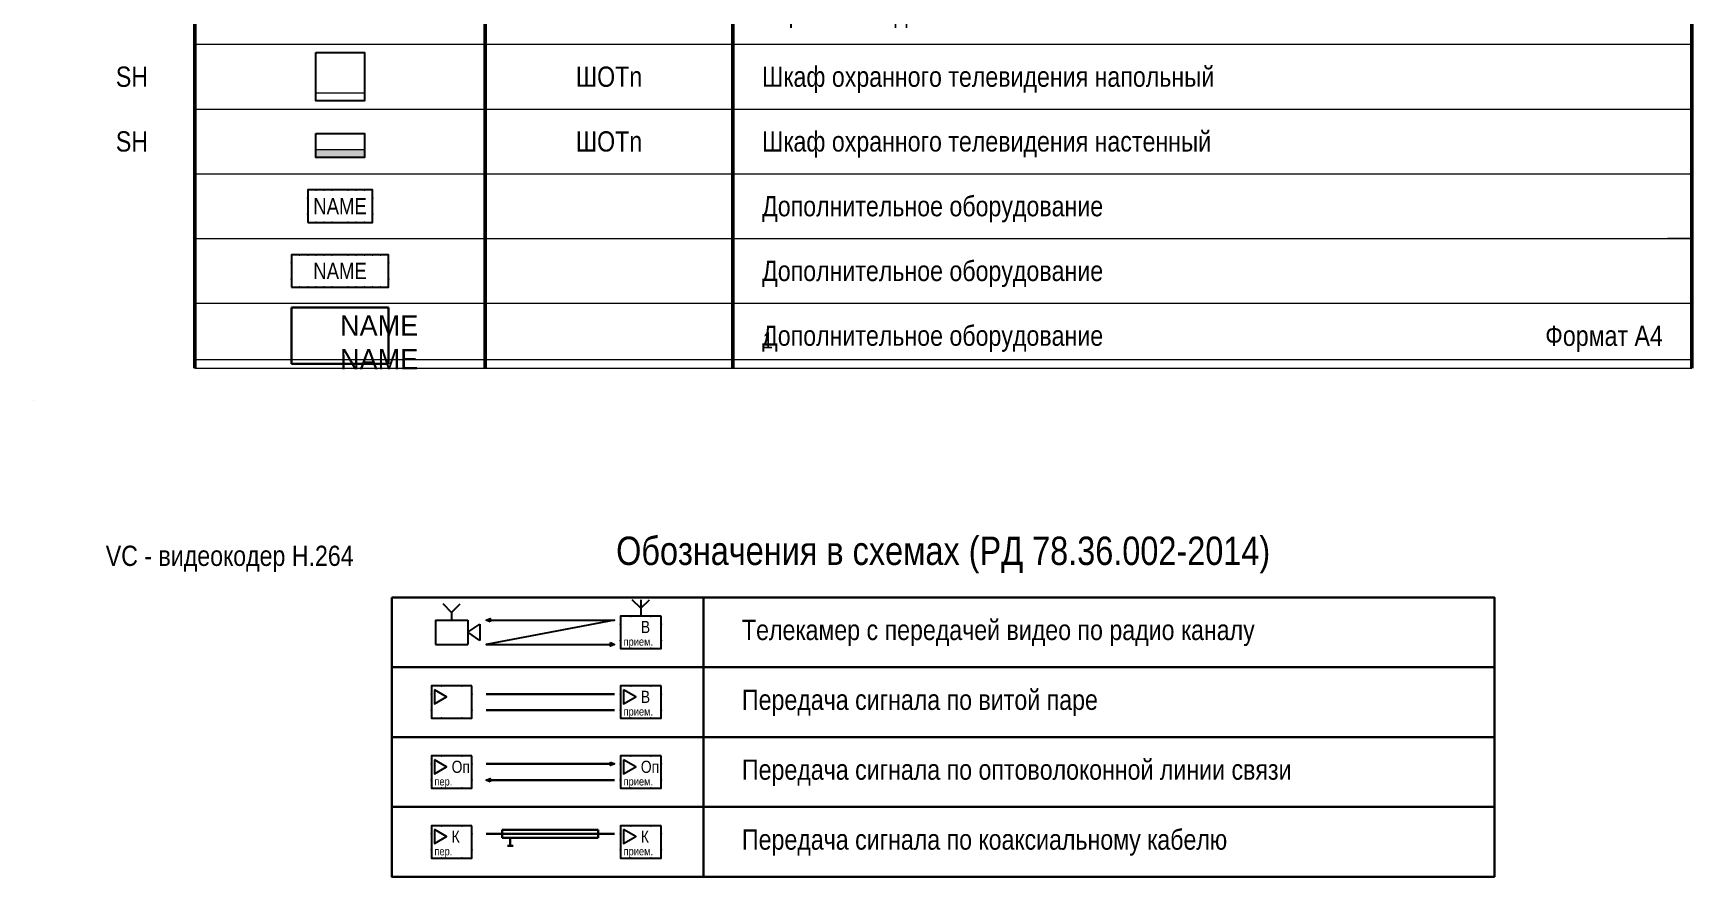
# Model space of a CAD drawing. Header units: millimetres. Extents: x -21000 to 351902, y -261781 to 19312.
# Drawn here: x 0 to 20500, y -35586 to -25163 of the extents above; entities that cross this region are included whole.
import ezdxf
from ezdxf.enums import TextEntityAlignment as Align

# ---------------------------------------------------------------- set-up
doc = ezdxf.new("R2018")
doc.units = ezdxf.units.MM
doc.header["$MEASUREMENT"] = 0
doc.set_wipeout_variables(frame=1)
doc.layers.add('__Текст', color=7, linetype='Continuous', lineweight=0)
doc.layers.add('_БЛ-Таблицы рамки', color=7, linetype='Continuous', lineweight=0)
for name, color, linetype in [('_АТ-Имя', 7, 'Continuous'), ('_АТ-Спецификация', 7, 'Continuous'), ('_БЛ-Заливка', 7, 'Continuous'), ('_БЛ-Маска', 250, 'Continuous'), ('_БЛ-Надпись', 250, 'Continuous'), ('_БЛ-Рамки', 7, 'Continuous'), ('_ОТ', 170, 'Continuous'), ('_ОТ-Приборы и устройства', 170, 'Continuous'), ('_ОТ-Телекамеры', 170, 'Continuous'), ('_ОТ-Телекамеры по радиоканалу', 170, 'Continuous'), ('_ОТ-Шкафы', 170, 'Continuous')]:
    doc.layers.add(name, color=color, linetype=linetype)
doc.layers.add('_АТ-Примечания', color=250, linetype='Continuous', plot=False)
doc.layers.add('NOPRINT', color=50, linetype='Continuous', plot=False)
doc.styles.add('Arial_Narrow_shtamp', font='ARIALN.TTF')
doc.styles.add('ArialN-2.5', font='ARIALN.TTF', dxfattribs={"height": 2.5})
doc.styles.add('ArialN-250', font='ARIALN.TTF', dxfattribs={"height": 250})
doc.styles.add('AT-Шрифт', font='ARIALN.TTF', dxfattribs={"height": 250})
doc.styles.get("Standard").update_dxf_attribs({"font": 'arial.ttf'})

# ---------------------------------------------------------------- blocks, each defined once
blk = doc.blocks.new('*U2')
at = {"layer": 'NOPRINT', "lineweight": 0}
for points in [[(20, 292), (205, 292), (205, 5), (20, 5)], [(0, 0), (0, 0), (0, 0), (0, 0)], [(210, 0), (210, 0), (210, 0), (210, 0)]]:
    blk.add_lwpolyline(points, close=True, dxfattribs=at)
blk.add_lwpolyline([(205, 20), (202, 20)], dxfattribs=at)
at = {"layer": 'NOPRINT', "lineweight": 0, "insert": (194.15, 7.61), "char_height": 2.5, "attachment_point": 5, "style": 'Arial_Narrow_shtamp'}
blk.add_mtext_dynamic_manual_height_columns('Формат А4', width=23.585, gutter_width=12.5, heights=[0], dxfattribs=at)
at = {"layer": 'NOPRINT', "color": 1, "lineweight": 0, "style": 'Arial_Narrow_shtamp'}
blk.add_attdef('N_LISTA', text='', height=2, dxfattribs=at).set_placement((90.17, 7.42), align=Align.MIDDLE_LEFT)
blk = doc.blocks.new('*U5')
at = {"layer": '_БЛ-Таблицы рамки', "lineweight": 50}
for points in [[(0, -8), (0, 0)], [(35.87, -8), (35.87, 0)], [(66.47, -8), (66.47, 0)], [(185, -8), (185, 0)]]:
    blk.add_lwpolyline(points, dxfattribs=at)
at = {"layer": '_БЛ-Таблицы рамки', "lineweight": 0}
for points in [[(0, -8), (35.87, -8)], [(35.87, -8), (66.47, -8)], [(66.47, -8), (185, -8)]]:
    blk.add_lwpolyline(points, dxfattribs=at)
at = {"ltscale": 100, "style": 'ArialN-2.5'}
blk.add_attdef('СОКРАЩЕНИЕ_УГО', text='', height=2.5, dxfattribs=at).set_placement((51.17, -4), align=Align.MIDDLE_CENTER)
blk.add_attdef('НАИМЕНОВАНИЕ_УГО', text='', height=2.5, dxfattribs=at).set_placement((70.09, -4), align=Align.MIDDLE_LEFT)
blk = doc.blocks.new('ДОотс')
blk.add_wipeout([(0, 0), (8, 0), (8, 4), (0, 4)]).dxf.layer = '_БЛ-Маска'
blk.add_lwpolyline([(0, 0), (8, 0), (8, 4), (0, 4)], close=True)
at = {"color": 0, "linetype": 'ByBlock', "lineweight": -2, "ltscale": 100}
for p in [(0, 3), (1, 4), (2, 4), (3, 4), (5, 4), (6, 4), (7, 4), (8, 3), (0, 1), (8, 1), (1, 0), (2, 0), (3, 0), (5, 0), (6, 0), (7, 0)]:
    blk.add_point(p, dxfattribs=at)
at = {"layer": '_АТ-Имя', "ltscale": 100, "style": 'AT-Шрифт'}
blk.add_attdef('NUMBER', text='', height=2, dxfattribs=at).set_placement((0, 4), align=Align.BOTTOM_LEFT)
at = {"layer": '_АТ-Примечания', "ltscale": 100, "style": 'AT-Шрифт', "flags": 1}
for tag, p in [('ABBREVIATION', (0, 0.5)), ('COMMENT1', (0, 0.04)), ('COMMENT2', (0, -0.42)), ('COMMENT3', (0, -0.88))]:
    blk.add_attdef(tag, p, '', height=0.25, dxfattribs=at)
at = {"layer": '_АТ-Спецификация', "ltscale": 100, "style": 'AT-Шрифт', "flags": 1}
for tag, p in [('NUM', (0, 4)), ('CODE', (0, 2.5)), ('DESCRIPTION', (0, 3.5)), ('NAME', (0, 3)), ('MADEBY', (0, 2)), ('POSITION', (0, 1.5)), ('POSITION2', (0, 1))]:
    blk.add_attdef(tag, p, '', height=0.25, dxfattribs=at)
at = {"layer": '_БЛ-Надпись', "ltscale": 100, "style": 'AT-Шрифт'}
blk.add_attdef('TAG', text='', height=2, dxfattribs=at).set_placement((4, 2), align=Align.MIDDLE_CENTER)
blk = doc.blocks.new('ТКрк')
at = {"layer": '_АТ-Имя', "ltscale": 100, "style": 'AT-Шрифт'}
blk.add_attdef('ПОЗИЦИЯ', text='', height=2, dxfattribs=at).set_placement((3.26, 2.88), align=Align.BOTTOM_CENTER)
blk.add_wipeout([(0, 1.5), (4, 1.5), (4, 0), (5.5, 1), (5.5, -1), (4, 0), (4, -1.5), (0, -1.5)])
for q in [(0.94, 3.52), (3.06, 3.52), (2, 1.5)]:
    blk.add_line((2, 2.46), q)
at = {"color": 0, "linetype": 'ByBlock', "lineweight": -2}
for p, q in [((0, 1.5), (4, 1.5)), ((0, 1.5), (0, -1.5)), ((4, 1.5), (4, -1.5)), ((4, 0), (5.5, 1)), ((5.5, -1), (4, 0)), ((5.5, 1), (5.5, -1)), ((0, -1.5), (4, -1.5))]:
    blk.add_line(p, q, dxfattribs=at)
at = {"layer": '_АТ-Примечания', "ltscale": 100, "style": 'AT-Шрифт'}
for tag, p in [('НАИМЕНОВАНИЕ', (0, 1.16)), ('МАРКА', (0, 0.66))]:
    blk.add_attdef(tag, p, '', height=0.25, dxfattribs=at)
at = {"layer": '_АТ-Примечания', "ltscale": 100, "style": 'AT-Шрифт', "flags": 1}
for tag, p in [('ПРИМ-1', (0, 0.16)), ('ПРИМ-2', (0, -0.34)), ('ПРИМ-3', (0, -0.84)), ('ПРИМ-4', (0, -1.34)), ('ПРИМ-5', (0, -1.84))]:
    blk.add_attdef(tag, p, '', height=0.25, dxfattribs=at)
blk = doc.blocks.new('ПДВ')
blk.add_wipeout([(-2.5, 4), (2.5, 4), (2.5, 0), (-2.5, 0)]).dxf.layer = '_БЛ-Маска'
blk.add_lwpolyline([(2.5, 4), (-2.5, 4), (-2.5, 0), (2.5, 0)], close=True)
at = {"color": 5}
blk.add_lwpolyline([(-2.13, 3.52), (-2.13, 1.79), (-0.63, 2.65), (-2.13, 3.52)], dxfattribs=at)
at = {"linetype": 'ByBlock', "lineweight": -2, "ltscale": 100}
for p in [(-2.5, 3), (-1.25, 4), (1.25, 4), (2.5, 3), (-2.5, 1), (-1.25, 0), (1.25, 0), (2.5, 1)]:
    blk.add_point(p, dxfattribs=at)
at = {"layer": '_БЛ-Заливка', "color": 5, "linetype": 'ByBlock', "lineweight": -2}
blk.add_solid([(-2.13, 3.52), (-2.13, 1.79), (-0.63, 2.65), (-2.13, 3.52)], dxfattribs=at)
at = {"layer": '_АТ-Имя', "ltscale": 100, "style": 'AT-Шрифт'}
blk.add_attdef('NUMBER', text='', height=2, dxfattribs=at).set_placement((0, 4), align=Align.BOTTOM_CENTER)
at = {"layer": '_АТ-Примечания', "ltscale": 100, "style": 'AT-Шрифт', "flags": 1}
for tag, p in [('ABBREVIATION', (-2.5, 0.5)), ('COMMENT1', (-2.5, 0.04)), ('COMMENT2', (-2.5, -0.42)), ('COMMENT3', (-2.5, -0.88))]:
    blk.add_attdef(tag, p, '', height=0.25, dxfattribs=at)
at = {"layer": '_АТ-Спецификация', "ltscale": 100, "style": 'AT-Шрифт', "flags": 1}
for tag, p in [('NUM', (-2.5, 4)), ('CODE', (-2.5, 2.5)), ('DESCRIPTION', (-2.5, 3.5)), ('NAME', (-2.5, 3)), ('MADEBY', (-2.5, 2)), ('POSITION', (-2.5, 1.5)), ('POSITION2', (-2.5, 1))]:
    blk.add_attdef(tag, p, '', height=0.25, dxfattribs=at)
blk = doc.blocks.new('ПРВ')
blk.add_wipeout([(-2.5, 4), (2.5, 4), (2.5, 0), (-2.5, 0)]).dxf.layer = '_БЛ-Маска'
blk.add_lwpolyline([(2.5, 4), (-2.5, 4), (-2.5, 0), (2.5, 0)], close=True)
blk.add_lwpolyline([(-2.13, 3.52), (-2.13, 1.79), (-0.63, 2.65), (-2.13, 3.52)])
at = {"linetype": 'ByBlock', "lineweight": -2, "ltscale": 100}
for p in [(-2.5, 3), (-1.25, 4), (1.25, 4), (2.5, 3), (-2.5, 1), (-1.25, 0), (1.25, 0), (2.5, 1)]:
    blk.add_point(p, dxfattribs=at)
at = {"layer": '_БЛ-Заливка', "color": 5, "linetype": 'ByBlock', "lineweight": -2}
blk.add_solid([(-2.13, 3.52), (-2.13, 1.79), (-0.63, 2.65), (-2.13, 3.52)], dxfattribs=at)
at = {"color": 7, "style": 'AT-Шрифт'}
for s, height, p in [('В', 1.5, (0, 2.65)), ('прием.', 1, (-2.13, 0.84))]:
    blk.add_text(s, height=height, dxfattribs=at).set_placement(p, align=Align.MIDDLE_LEFT)
at = {"layer": '_АТ-Имя', "ltscale": 100, "style": 'AT-Шрифт'}
blk.add_attdef('NUMBER', text='', height=2, dxfattribs=at).set_placement((0, 4), align=Align.BOTTOM_CENTER)
at = {"layer": '_АТ-Примечания', "ltscale": 100, "style": 'AT-Шрифт', "flags": 1}
for tag, p in [('ABBREVIATION', (-2.5, 0.5)), ('COMMENT1', (-2.5, 0.04)), ('COMMENT2', (-2.5, -0.42)), ('COMMENT3', (-2.5, -0.88))]:
    blk.add_attdef(tag, p, '', height=0.25, dxfattribs=at)
at = {"layer": '_АТ-Спецификация', "ltscale": 100, "style": 'AT-Шрифт', "flags": 1}
for tag, p in [('NUM', (-2.5, 4)), ('CODE', (-2.5, 2.5)), ('DESCRIPTION', (-2.5, 3.5)), ('NAME', (-2.5, 3)), ('MADEBY', (-2.5, 2)), ('POSITION', (-2.5, 1.5)), ('POSITION2', (-2.5, 1))]:
    blk.add_attdef(tag, p, '', height=0.25, dxfattribs=at)
blk = doc.blocks.new('ПДО')
blk.add_wipeout([(-2.5, 4), (2.5, 4), (2.5, 0), (-2.5, 0)]).dxf.layer = '_БЛ-Маска'
blk.add_lwpolyline([(2.5, 4), (-2.5, 4), (-2.5, 0), (2.5, 0)], close=True)
blk.add_lwpolyline([(-2.13, 3.52), (-2.13, 1.79), (-0.63, 2.65), (-2.13, 3.52)])
at = {"linetype": 'ByBlock', "lineweight": -2, "ltscale": 100}
for p in [(-2.5, 3), (-1.25, 4), (1.25, 4), (2.5, 3), (-2.5, 1), (-1.25, 0), (1.25, 0), (2.5, 1)]:
    blk.add_point(p, dxfattribs=at)
at = {"layer": '_БЛ-Заливка', "color": 5, "linetype": 'ByBlock', "lineweight": -2}
blk.add_solid([(-2.13, 3.52), (-2.13, 1.79), (-0.63, 2.65), (-2.13, 3.52)], dxfattribs=at)
at = {"color": 7, "style": 'AT-Шрифт'}
for s, height, p in [('Оп', 1.5, (0, 2.65)), ('пер.', 1, (-2.13, 0.84))]:
    blk.add_text(s, height=height, dxfattribs=at).set_placement(p, align=Align.MIDDLE_LEFT)
at = {"layer": '_АТ-Имя', "ltscale": 100, "style": 'AT-Шрифт'}
blk.add_attdef('NUMBER', text='', height=2, dxfattribs=at).set_placement((0, 4), align=Align.BOTTOM_CENTER)
at = {"layer": '_АТ-Примечания', "ltscale": 100, "style": 'AT-Шрифт', "flags": 1}
for tag, p in [('ABBREVIATION', (-2.5, 0.5)), ('COMMENT1', (-2.5, 0.04)), ('COMMENT2', (-2.5, -0.42)), ('COMMENT3', (-2.5, -0.88))]:
    blk.add_attdef(tag, p, '', height=0.25, dxfattribs=at)
at = {"layer": '_АТ-Спецификация', "ltscale": 100, "style": 'AT-Шрифт', "flags": 1}
for tag, p in [('NUM', (-2.5, 4)), ('CODE', (-2.5, 2.5)), ('DESCRIPTION', (-2.5, 3.5)), ('NAME', (-2.5, 3)), ('MADEBY', (-2.5, 2)), ('POSITION', (-2.5, 1.5)), ('POSITION2', (-2.5, 1))]:
    blk.add_attdef(tag, p, '', height=0.25, dxfattribs=at)
blk = doc.blocks.new('ПРО')
blk.add_wipeout([(-2.5, 4), (2.5, 4), (2.5, 0), (-2.5, 0)]).dxf.layer = '_БЛ-Маска'
blk.add_lwpolyline([(2.5, 4), (-2.5, 4), (-2.5, 0), (2.5, 0)], close=True)
blk.add_lwpolyline([(-2.13, 3.52), (-2.13, 1.79), (-0.63, 2.65), (-2.13, 3.52)])
at = {"linetype": 'ByBlock', "lineweight": -2, "ltscale": 100}
for p in [(-2.5, 3), (-1.25, 4), (1.25, 4), (2.5, 3), (-2.5, 1), (-1.25, 0), (1.25, 0), (2.5, 1)]:
    blk.add_point(p, dxfattribs=at)
at = {"layer": '_БЛ-Заливка', "color": 5, "linetype": 'ByBlock', "lineweight": -2}
blk.add_solid([(-2.13, 3.52), (-2.13, 1.79), (-0.63, 2.65), (-2.13, 3.52)], dxfattribs=at)
at = {"color": 7, "style": 'AT-Шрифт'}
for s, height, p in [('Оп', 1.5, (0, 2.65)), ('прием.', 1, (-2.13, 0.84))]:
    blk.add_text(s, height=height, dxfattribs=at).set_placement(p, align=Align.MIDDLE_LEFT)
at = {"layer": '_АТ-Имя', "ltscale": 100, "style": 'AT-Шрифт'}
blk.add_attdef('NUMBER', text='', height=2, dxfattribs=at).set_placement((0, 4), align=Align.BOTTOM_CENTER)
at = {"layer": '_АТ-Примечания', "ltscale": 100, "style": 'AT-Шрифт', "flags": 1}
for tag, p in [('ABBREVIATION', (-2.5, 0.5)), ('COMMENT1', (-2.5, 0.04)), ('COMMENT2', (-2.5, -0.42)), ('COMMENT3', (-2.5, -0.88))]:
    blk.add_attdef(tag, p, '', height=0.25, dxfattribs=at)
at = {"layer": '_АТ-Спецификация', "ltscale": 100, "style": 'AT-Шрифт', "flags": 1}
for tag, p in [('NUM', (-2.5, 4)), ('CODE', (-2.5, 2.5)), ('DESCRIPTION', (-2.5, 3.5)), ('NAME', (-2.5, 3)), ('MADEBY', (-2.5, 2)), ('POSITION', (-2.5, 1.5)), ('POSITION2', (-2.5, 1))]:
    blk.add_attdef(tag, p, '', height=0.25, dxfattribs=at)
blk = doc.blocks.new('ПДК')
blk.add_wipeout([(-2.5, 4), (2.5, 4), (2.5, 0), (-2.5, 0)]).dxf.layer = '_БЛ-Маска'
blk.add_lwpolyline([(2.5, 4), (-2.5, 4), (-2.5, 0), (2.5, 0)], close=True)
blk.add_lwpolyline([(-2.13, 3.52), (-2.13, 1.79), (-0.63, 2.65), (-2.13, 3.52)])
at = {"linetype": 'ByBlock', "lineweight": -2, "ltscale": 100}
for p in [(-2.5, 3), (-1.25, 4), (1.25, 4), (2.5, 3), (-2.5, 1), (-1.25, 0), (1.25, 0), (2.5, 1)]:
    blk.add_point(p, dxfattribs=at)
at = {"layer": '_БЛ-Заливка', "color": 5, "linetype": 'ByBlock', "lineweight": -2}
blk.add_solid([(-2.13, 3.52), (-2.13, 1.79), (-0.63, 2.65), (-2.13, 3.52)], dxfattribs=at)
at = {"color": 7, "style": 'AT-Шрифт'}
for s, height, p in [('К', 1.5, (0, 2.65)), ('пер.', 1, (-2.13, 0.84))]:
    blk.add_text(s, height=height, dxfattribs=at).set_placement(p, align=Align.MIDDLE_LEFT)
at = {"layer": '_АТ-Имя', "ltscale": 100, "style": 'AT-Шрифт'}
blk.add_attdef('NUMBER', text='', height=2, dxfattribs=at).set_placement((0, 4), align=Align.BOTTOM_CENTER)
at = {"layer": '_АТ-Примечания', "ltscale": 100, "style": 'AT-Шрифт', "flags": 1}
for tag, p in [('ABBREVIATION', (-2.5, 0.5)), ('COMMENT1', (-2.5, 0.04)), ('COMMENT2', (-2.5, -0.42)), ('COMMENT3', (-2.5, -0.88))]:
    blk.add_attdef(tag, p, '', height=0.25, dxfattribs=at)
at = {"layer": '_АТ-Спецификация', "ltscale": 100, "style": 'AT-Шрифт', "flags": 1}
for tag, p in [('NUM', (-2.5, 4)), ('CODE', (-2.5, 2.5)), ('DESCRIPTION', (-2.5, 3.5)), ('NAME', (-2.5, 3)), ('MADEBY', (-2.5, 2)), ('POSITION', (-2.5, 1.5)), ('POSITION2', (-2.5, 1))]:
    blk.add_attdef(tag, p, '', height=0.25, dxfattribs=at)
blk = doc.blocks.new('ПРК')
blk.add_wipeout([(-2.5, 4), (2.5, 4), (2.5, 0), (-2.5, 0)]).dxf.layer = '_БЛ-Маска'
blk.add_lwpolyline([(2.5, 4), (-2.5, 4), (-2.5, 0), (2.5, 0)], close=True)
blk.add_lwpolyline([(-2.13, 3.52), (-2.13, 1.79), (-0.63, 2.65), (-2.13, 3.52)])
at = {"linetype": 'ByBlock', "lineweight": -2, "ltscale": 100}
for p in [(-2.5, 3), (-1.25, 4), (1.25, 4), (2.5, 3), (-2.5, 1), (-1.25, 0), (1.25, 0), (2.5, 1)]:
    blk.add_point(p, dxfattribs=at)
at = {"layer": '_БЛ-Заливка', "color": 5, "linetype": 'ByBlock', "lineweight": -2}
blk.add_solid([(-2.13, 3.52), (-2.13, 1.79), (-0.63, 2.65), (-2.13, 3.52)], dxfattribs=at)
at = {"color": 7, "style": 'AT-Шрифт'}
for s, height, p in [('К', 1.5, (0, 2.65)), ('прием.', 1, (-2.13, 0.84))]:
    blk.add_text(s, height=height, dxfattribs=at).set_placement(p, align=Align.MIDDLE_LEFT)
at = {"layer": '_АТ-Имя', "ltscale": 100, "style": 'AT-Шрифт'}
blk.add_attdef('NUMBER', text='', height=2, dxfattribs=at).set_placement((-0.02, 4), align=Align.BOTTOM_CENTER)
at = {"layer": '_АТ-Примечания', "ltscale": 100, "style": 'AT-Шрифт', "flags": 1}
for tag, p in [('ABBREVIATION', (-2.52, 0.5)), ('COMMENT1', (-2.52, 0.04)), ('COMMENT2', (-2.52, -0.42)), ('COMMENT3', (-2.52, -0.88))]:
    blk.add_attdef(tag, p, '', height=0.25, dxfattribs=at)
at = {"layer": '_АТ-Спецификация', "ltscale": 100, "style": 'AT-Шрифт', "flags": 1}
for tag, p in [('NUM', (-2.52, 4)), ('CODE', (-2.52, 2.5)), ('DESCRIPTION', (-2.52, 3.5)), ('NAME', (-2.52, 3)), ('MADEBY', (-2.52, 2)), ('POSITION', (-2.52, 1.5)), ('POSITION2', (-2.52, 1))]:
    blk.add_attdef(tag, p, '', height=0.25, dxfattribs=at)
blk = doc.blocks.new('РПВ')
blk.add_wipeout([(-2.5, 4), (2.5, 4), (2.5, 0), (-2.5, 0)]).dxf.layer = '_БЛ-Маска'
for p, q in [((0, 4.96), (-1.06, 6.02)), ((0, 6.02), (0, 4)), ((0, 4.96), (1.06, 6.02))]:
    blk.add_line(p, q)
blk.add_lwpolyline([(2.5, 4), (-2.5, 4), (-2.5, 0), (2.5, 0)], close=True)
at = {"linetype": 'ByBlock', "lineweight": -2, "ltscale": 100}
for p in [(-2.5, 3), (-1.25, 4), (1.25, 4), (2.5, 3), (-2.5, 1), (-1.25, 0), (1.25, 0), (2.5, 1)]:
    blk.add_point(p, dxfattribs=at)
at = {"color": 7, "style": 'AT-Шрифт'}
for s, height, p in [('В', 1.5, (0, 2.65)), ('прием.', 1, (-2.13, 0.84))]:
    blk.add_text(s, height=height, dxfattribs=at).set_placement(p, align=Align.MIDDLE_LEFT)
at = {"layer": '_АТ-Имя', "ltscale": 100, "style": 'AT-Шрифт'}
blk.add_attdef('NUMBER', text='', height=2, dxfattribs=at).set_placement((2.5, 4), align=Align.BOTTOM_LEFT)
at = {"layer": '_АТ-Примечания', "ltscale": 100, "style": 'AT-Шрифт', "flags": 1}
for tag, p in [('ABBREVIATION', (-2.5, 0.5)), ('COMMENT1', (-2.5, 0.04)), ('COMMENT2', (-2.5, -0.42)), ('COMMENT3', (-2.5, -0.88))]:
    blk.add_attdef(tag, p, '', height=0.25, dxfattribs=at)
at = {"layer": '_АТ-Спецификация', "ltscale": 100, "style": 'AT-Шрифт', "flags": 1}
for tag, p in [('NUM', (-2.5, 4)), ('CODE', (-2.5, 2.5)), ('DESCRIPTION', (-2.5, 3.5)), ('NAME', (-2.5, 3)), ('MADEBY', (-2.5, 2)), ('POSITION', (-2.5, 1.5)), ('POSITION2', (-2.5, 1))]:
    blk.add_attdef(tag, p, '', height=0.25, dxfattribs=at)
blk = doc.blocks.new('ДОотб')
at = {"layer": '_АТ-Имя', "ltscale": 100, "style": 'AT-Шрифт'}
blk.add_attdef('NUMBER', text='', height=2, dxfattribs=at).set_placement((0, 4), align=Align.BOTTOM_LEFT)
at = {"layer": '_АТ-Примечания', "ltscale": 100, "style": 'AT-Шрифт', "flags": 1}
for tag, p in [('ABBREVIATION', (0, 0.5)), ('COMMENT1', (0, 0.04)), ('COMMENT2', (0, -0.42)), ('COMMENT3', (0, -0.88))]:
    blk.add_attdef(tag, p, '', height=0.25, dxfattribs=at)
at = {"layer": '_АТ-Спецификация', "ltscale": 100, "style": 'AT-Шрифт', "flags": 1}
for tag, p in [('NUM', (0, 4)), ('CODE', (0, 2.5)), ('DESCRIPTION', (0, 3.5)), ('NAME', (0, 3)), ('MADEBY', (0, 2)), ('POSITION', (0, 1.5)), ('POSITION2', (0, 1))]:
    blk.add_attdef(tag, p, '', height=0.25, dxfattribs=at)
at = {"layer": '_БЛ-Надпись', "ltscale": 100, "style": 'AT-Шрифт'}
blk.add_attdef('TAG', text='', height=2, dxfattribs=at).set_placement((6, 2), align=Align.MIDDLE_CENTER)
blk.add_wipeout([(0, 0), (12, 0), (12, 4), (0, 4)]).dxf.layer = '_БЛ-Маска'
blk.add_lwpolyline([(0, 0), (12, 0), (12, 4), (0, 4)], close=True)
at = {"linetype": 'ByBlock', "lineweight": -2, "ltscale": 100}
for p in [(0, 3), (1, 4), (2, 4), (3, 4), (4, 4), (5, 4), (7, 4), (8, 4), (9, 4), (10, 4), (11, 4), (12, 3), (0, 1), (12, 1), (1, 0), (2, 0), (3, 0), (4, 0), (5, 0), (7, 0), (8, 0), (9, 0), (10, 0), (11, 0)]:
    blk.add_point(p, dxfattribs=at)
blk = doc.blocks.new('*U270')
at = {"color": 0, "lineweight": -2}
for points in [[(0, 0), (-600, 0)], [(0, 0), (600, 0)], [(600, 0), (600, -700)], [(-600, 0), (-600, -700)], [(0, -700), (-600, -700)], [(0, -700), (600, -700)]]:
    blk.add_lwpolyline(points, dxfattribs=at)
at = {"color": 18, "true_color": 0x000000}
blk.add_lwpolyline([(0, 0), (0, 0)], dxfattribs=at)
at = {"layer": '_АТ-Имя', "ltscale": 100, "style": 'AT-Шрифт'}
blk.add_attdef('NUMBER', text='', height=200, dxfattribs=at).set_placement((-400, 0), align=Align.BOTTOM_LEFT)
at = {"layer": '_АТ-Примечания', "ltscale": 100, "style": 'AT-Шрифт', "flags": 1}
for tag, p in [('ABBREVIATION', (-400, -350)), ('COMMENT1', (-400, -396)), ('COMMENT2', (-400, -442)), ('COMMENT3', (-400, -488))]:
    blk.add_attdef(tag, p, '', height=25, dxfattribs=at)
at = {"layer": '_АТ-Спецификация', "ltscale": 100, "style": 'AT-Шрифт', "flags": 1}
for tag, p in [('NUM', (-400, 0)), ('CODE', (-400, -150)), ('DESCRIPTION', (-400, -50)), ('NAME', (-400, -100)), ('MADEBY', (-400, -200)), ('POSITION', (-400, -250)), ('POSITION2', (-400, -300))]:
    blk.add_attdef(tag, p, '', height=25, dxfattribs=at)
at = {"layer": '_БЛ-Надпись', "color": 7, "lineweight": 30, "ltscale": 100, "flags": 106}
blk.add_attdef('TAG', text='', height=200, dxfattribs=at).set_placement((0, -100), align=Align.TOP_CENTER)
blk = doc.blocks.new('ДОот_')
at = {"layer": '_ОТ-Приборы и устройства', "color": 251, "lineweight": 30}
ref = blk.add_blockref('*U270', (0, 0), dxfattribs=dict(at, xscale=0.01, yscale=0.01, zscale=0.01))
lines = blk.add_mtext('NAME\\PNAME', dxfattribs={"layer": '_БЛ-Надпись', "color": 7, "ltscale": 100, "insert": (0, -1), "char_height": 2.5, "attachment_point": 1})
ref.add_attrib('TAG', '', (0, -1), dxfattribs={"flags": 104}).embed_mtext(lines)
blk = doc.blocks.new('ШОТ')
blk.add_wipeout([(0, 600), (600, 600), (600, 0), (0, 0)])
blk.add_lwpolyline([(0, 600), (600, 600), (600, 0), (0, 0)], close=True)
at = {"color": 0, "lineweight": 0}
blk.add_lwpolyline([(0, 100), (600, 100), (600, 0), (0, 0)], close=True, dxfattribs=at)
at = {"layer": '_АТ-Имя', "ltscale": 100, "style": 'AT-Шрифт'}
blk.add_attdef('NUMBER', text='', height=200, dxfattribs=at).set_placement((300, 600), align=Align.BOTTOM_CENTER)
at = {"layer": '_АТ-Примечания', "ltscale": 100, "style": 'AT-Шрифт', "flags": 1}
for tag, p in [('ABBREVIATION', (0, 200)), ('DIMENSIONS', (0, 254)), ('COMMENT1', (0, 158)), ('COMMENT2', (0, 112)), ('COMMENT3', (0, 66))]:
    blk.add_attdef(tag, p, '', height=25, dxfattribs=at)
at = {"layer": '_АТ-Спецификация', "ltscale": 100, "style": 'AT-Шрифт', "flags": 1}
for tag, p in [('NUM', (0, 600)), ('CODE', (0, 450)), ('DESCRIPTION', (0, 550)), ('NAME', (0, 500)), ('MADEBY', (0, 400)), ('POSITION', (0, 350)), ('POSITION2', (0, 300))]:
    blk.add_attdef(tag, p, '', height=25, dxfattribs=at)
blk = doc.blocks.new('ШОТ_')
at = {"layer": '_ОТ-Шкафы', "xscale": 0.01, "yscale": 0.01, "zscale": 0.01}
blk.add_blockref('ШОТ', (0, 0), dxfattribs=at)
blk = doc.blocks.new('*U257')
at = {"layer": '_АТ-Примечания', "ltscale": 100, "style": 'AT-Шрифт', "flags": 1}
for tag, p in [('COMMENT1', (0, -142)), ('COMMENT2', (0, -188)), ('COMMENT3', (0, -234))]:
    blk.add_attdef(tag, p, '', height=25, dxfattribs=at)
blk.add_wipeout([(0, 300), (600, 300), (600, 0), (0, 0)])
h = blk.add_hatch(color=5)
h.dxf.hatch_style = 1
h.paths.add_polyline_path([(0, 100), (0, 0), (600, 0), (600, 100)])
blk.add_lwpolyline([(0, 300), (600, 300), (600, 0), (0, 0)], close=True)
at = {"color": 0, "lineweight": 0}
blk.add_lwpolyline([(0, 100), (600, 100), (600, 0), (0, 0)], close=True, dxfattribs=at)
at = {"layer": '_АТ-Имя', "ltscale": 100, "style": 'AT-Шрифт'}
blk.add_attdef('NUMBER', text='', height=200, dxfattribs=at).set_placement((300, 300), align=Align.BOTTOM_CENTER)
at = {"layer": '_АТ-Примечания', "ltscale": 100, "style": 'AT-Шрифт', "flags": 1}
for tag, p in [('ABBREVIATION', (0, -100)), ('DIMENSIONS', (0, -46))]:
    blk.add_attdef(tag, p, '', height=25, dxfattribs=at)
at = {"layer": '_АТ-Спецификация', "ltscale": 100, "style": 'AT-Шрифт', "flags": 1}
for tag, p in [('NUM', (0, 300)), ('DESCRIPTION', (0, 250)), ('NAME', (0, 200)), ('CODE', (0, 150)), ('MADEBY', (0, 100)), ('POSITION', (0, 50)), ('POSITION2', (0, 0))]:
    blk.add_attdef(tag, p, '', height=25, dxfattribs=at)
blk = doc.blocks.new('ШОТн_')
at = {"layer": '_ОТ-Шкафы', "xscale": 0.01, "yscale": 0.01, "zscale": 0.01}
blk.add_blockref('*U257', (0, 0), dxfattribs=at)

msp = doc.modelspace()

# ---------------------------------------------------------------- hatches: boundary and pattern name
h = msp.add_hatch(color=256)
h.dxf.hatch_style = 1
h.paths.add_polyline_path([(7185, -32715), (7135, -32693), (7135, -32737)])
h = msp.add_hatch(color=256)
h.dxf.hatch_style = 1
h.paths.add_polyline_path([(7185, -34192), (7135, -34170), (7135, -34213)])
h = msp.add_hatch(color=256)
h.dxf.hatch_style = 1
h.paths.add_polyline_path([(5597, -34392), (5647, -34413), (5647, -34370)])

# ---------------------------------------------------------------- linework, layer by layer
at = {"lineweight": 30}
for p, q in [((8284, -32134, -900), (8284, -35586, -900)), ((5597, -33328, -900), (7185, -33328, -900)), ((5597, -33528, -900), (7185, -33528, -900)), ((5597, -34192, -900), (7185, -34192, -900)), ((5597, -34392, -900), (7185, -34392, -900)), ((5597, -35055, -900), (7185, -35055, -900)), ((5797, -35005, -900), (6985, -35005, -900)), ((5797, -35005, -900), (5797, -35105, -900)), ((6985, -35005, -900), (6985, -35105, -900)), ((5797, -35105, -900), (6985, -35105, -900)), ((5932, -35205, -900), (5862, -35205, -900)), ((5897, -35105, -900), (5897, -35205, -900))]:
    msp.add_line(p, q, dxfattribs=at)
at = {"color": 0, "linetype": 'ByBlock', "lineweight": 30}
for p, q in [((4432, -32997, -900), (18061, -32997, -900)), ((4432, -33860, -900), (18061, -33860, -900)), ((4432, -34723, -900), (18061, -34723, -900)), ((4432, -35586, -900), (18061, -35586, -900))]:
    msp.add_line(p, q, dxfattribs=at)
msp.add_lwpolyline([(5647, -34413), (5597, -34392), (5647, -34370), (5647, -34413)])

# ---------------------------------------------------------------- block references
at = {"xscale": 100, "yscale": 100, "zscale": 100}
for p, values in [((2000, -24500), {'СОКРАЩЕНИЕ_УГО': 'n.m', 'НАИМЕНОВАНИЕ_УГО': 'Коробка соединительная'}), ((2000, -25300), {'СОКРАЩЕНИЕ_УГО': 'ШОТn', 'НАИМЕНОВАНИЕ_УГО': 'Шкаф охранного телевидения напольный'}), ((2000, -26100), {'СОКРАЩЕНИЕ_УГО': 'ШОТn', 'НАИМЕНОВАНИЕ_УГО': 'Шкаф охранного телевидения настенный'})]:
    msp.add_blockref('*U5', p, dxfattribs=at).add_auto_attribs(values)
ref = msp.add_blockref('*U5', (2000, -26900), dxfattribs=dict(xscale=100, yscale=100, zscale=100))
ref.add_attrib('НАИМЕНОВАНИЕ_УГО', 'Дополнительное оборудование', dxfattribs={"ltscale": 100, "height": 250, "style": 'ArialN-2.5'}).set_placement((9009, -27300), align=Align.MIDDLE_LEFT)
ref = msp.add_blockref('*U5', (2000, -27700), dxfattribs=dict(xscale=100, yscale=100, zscale=100))
ref.add_attrib('НАИМЕНОВАНИЕ_УГО', 'Дополнительное оборудование', dxfattribs={"ltscale": 100, "height": 250, "style": 'ArialN-2.5'}).set_placement((9009, -28100), align=Align.MIDDLE_LEFT)
ref = msp.add_blockref('*U5', (2000, -28500), dxfattribs=dict(xscale=100, yscale=100, zscale=100))
ref.add_attrib('НАИМЕНОВАНИЕ_УГО', 'Дополнительное оборудование', dxfattribs={"ltscale": 100, "height": 250, "style": 'ArialN-2.5'}).set_placement((9009, -28900), align=Align.MIDDLE_LEFT)
at = {"layer": '_БЛ-Рамки', "ltscale": 100, "xscale": 100, "yscale": 100, "zscale": 100}
msp.add_blockref('*U2', (-21000, -29700), dxfattribs=at)
msp.add_blockref('*U2', (0, -29700), dxfattribs=at).add_auto_attribs({'N_LISTA': '1'})
at = {"layer": '_ОТ', "xscale": 100, "yscale": 100, "zscale": 100}
msp.add_blockref('ДОот_', (3793, -28550), dxfattribs=at)
at = {"layer": '_ОТ-Приборы и устройства', "xscale": 100, "yscale": 100, "zscale": 0.1}
for name, p in [('ПДВ', (5172, -33628)), ('ПДО', (5172, -34492)), ('ПДК', (5172, -35355, 900))]:
    msp.add_blockref(name, p, dxfattribs=at)
at = {"layer": '_ОТ-Телекамеры', "xscale": 100, "yscale": 100, "zscale": 100}
msp.add_blockref('ТКрк', (4972, -32565), dxfattribs=at)

# ---------------------------------------------------------------- texts
at = {"style": 'ArialN-250'}
for s, p in [('SH', (1022, -25700, -900)), ('SH', (1022, -26500, -900)), ('VC - видеокодер Н.264', (897, -31620, -900))]:
    msp.add_text(s, height=250, dxfattribs=at).set_placement(p, align=Align.MIDDLE_LEFT)
at = {"layer": '__Текст', "style": 'AT-Шрифт'}
msp.add_text('Обозначения в схемах (РД 78.36.002-2014)', height=350, dxfattribs=at).set_placement((11247, -31733, -900), align=Align.CENTER)
at = {"layer": '__Текст', "linetype": 'Continuous', "style": 'AT-Шрифт'}
for s, p in [('Телекамер с передачей видео по радио каналу', (8760, -32536, -900)), ('Передача сигнала по витой паре', (8760, -33399, -900)), ('Передача сигнала по оптоволоконной линии связи', (8760, -34262, -900)), ('Передача сигнала по коаксиальному кабелю', (8760, -35126, -900))]:
    msp.add_text(s, height=250, dxfattribs=at).set_placement(p, align=Align.MIDDLE_LEFT)

# ---------------------------------------------------------------- next in the draw order: hatches: boundary and pattern name
h = msp.add_hatch(color=256)
h.dxf.hatch_style = 1
h.paths.add_polyline_path([(5597, -32415), (5647, -32437), (5647, -32393)])

# ---------------------------------------------------------------- next in the draw order: linework, layer by layer
msp.add_lwpolyline([(5647, -32437), (5597, -32415), (5647, -32393), (5647, -32437)])

# ---------------------------------------------------------------- next in the draw order: block references
at = {"layer": '_ОТ', "xscale": 100, "yscale": 100, "zscale": 100}
for name, p in [('ШОТ_', (3493, -26000)), ('ШОТн_', (3494, -26700))]:
    msp.add_blockref(name, p, dxfattribs=at)
at = {"layer": '_ОТ', "ltscale": 100, "xscale": 100, "yscale": 100, "zscale": 0.1}
for name, p in [('ДОотс', (3393, -27500)), ('ДОотб', (3193, -28300))]:
    msp.add_blockref(name, p, dxfattribs=at).add_auto_attribs({'TAG': 'NAME'})
at = {"layer": '_ОТ-Приборы и устройства', "xscale": 100, "yscale": 100, "zscale": 0.1}
for name, p in [('ПРВ', (7510, -33628)), ('ПРО', (7510, -34492)), ('ПРК', (7510, -35355, 900))]:
    msp.add_blockref(name, p, dxfattribs=at)
at = {"layer": '_ОТ-Телекамеры по радиоканалу', "xscale": 100, "yscale": 100, "zscale": 0.1}
msp.add_blockref('РПВ', (7510, -32765), dxfattribs=at)

# ---------------------------------------------------------------- next in the draw order: linework, layer by layer
at = {"linetype": 'Continuous', "lineweight": 30}
msp.add_lwpolyline([(4432, -32134), (18061, -32134), (18061, -35586), (4432, -35586)], close=True, dxfattribs=at)
for points in [[(5597, -32415), (7185, -32415), (5597, -32715), (7185, -32715)], [(7135, -32693), (7185, -32715), (7135, -32737), (7135, -32693)], [(7135, -34170), (7185, -34192), (7135, -34213), (7135, -34170)]]:
    msp.add_lwpolyline(points)

doc.saveas('drawing.dxf')
